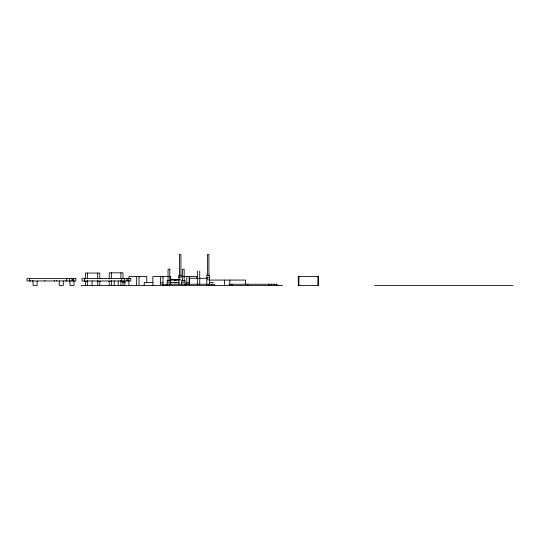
<?xml version="1.0" encoding="UTF-8"?>
<svg xmlns="http://www.w3.org/2000/svg" width="540" height="540" viewBox="0 0 540 540"><rect width="100%" height="100%" fill="white"/><g stroke="black" fill="none" stroke-linecap="round" stroke-linejoin="round"><path stroke-width="0.81" d="M139.016 277.088L139.016 276.5L139.016 285.424L160.596 285.424L160.596 276.5M162.972 277.088L162.972 276.5L162.972 284.614M189.175 277.088L189.175 276.5L189.175 284.614M169.803 269.21L168.048 269.21L168.035 281.374M181.507 275.312L178.841 275.312L178.841 284.58M180.995 276.5L196.904 276.5L196.904 278.289M298.31 276.5L318.512 276.5L318.512 285.424L298.31 285.424M179.267 277.695L181.089 277.695M207.225 277.695L209.054 277.695M207.461 278.289L189.614 278.289L189.614 284.29M170.282 279.477L179.24 279.477M179.449 279.828L180.907 279.828M207.407 279.828L208.872 279.828M170.141 280.071L179.28 280.071M209.635 280.071L245.599 280.071L245.599 284.661M170.708 280.665L167.15 280.665L167.144 284.634M174.184 280.665L176.249 280.665M84.389 281.556L86.454 281.556M98.746 281.556L100.811 281.556M108.365 281.556L110.187 281.556M122.067 281.556L123.889 281.556M122.675 282.454L125.071 282.454M153.029 282.454L144.234 282.454L144.234 285.424M170.539 282.454L174.71 282.454M175.73 282.454L179.334 282.454M210.303 282.454L213.26 282.454M160.596 282.825L162.972 282.825M167.92 282.812L169.958 282.812M174.184 282.812L176.249 282.812M182.351 282.812L184.214 282.812M186.793 282.825L189.175 282.825M276.953 284.236L229.304 284.236L229.298 285.424M161.521 284.83L167.434 284.83M81.203 285.424L138.382 285.424M161.521 285.424L282.643 285.424M374.645 285.424L513 285.424M317.918 276.5L317.918 285.424M298.883 276.5L298.883 285.424M298.283 276.5L298.283 285.424M276.966 284.236L276.966 285.424M274.286 284.236L274.334 285.424M271.688 284.236L271.688 285.424M269.008 284.236L269.008 285.424M247.813 284.236L247.813 285.424M231.971 284.236L231.971 285.424M229.81 280.071L229.81 284.661M224.593 280.071L224.593 285.424M214.461 285.424L214.461 284.236L166.799 284.236L166.786 285.424M211.822 285.424L211.781 284.31M209.48 284.236L209.48 275.312L206.806 275.312L206.8 284.58M209.176 284.236L209.176 285.424M208.886 275.744L208.886 254.502L207.407 254.502L207.394 275.744M206.503 284.236L206.503 285.424M199.726 271.073L199.726 284.324M197.35 271.073L197.35 284.324M186.793 276.5L186.793 284.614M185.308 284.236L185.308 285.424M185.065 284.634L185.065 280.665L181.507 280.665L181.501 284.236M184.174 281.374L184.174 269.21L182.405 269.21L182.392 281.374M180.92 275.744L180.92 254.502L179.449 254.502L179.435 275.744M179.246 275.312L179.246 277.695M170.714 284.634L170.708 276.5L152.861 276.5L152.861 285.424M169.817 269.21L169.817 281.374M169.466 284.236L169.466 285.424M146.752 282.994L146.752 276.5L128.905 276.5L128.905 278.998M136.64 276.5L136.64 285.424M128.905 280.557L128.905 285.424M128.162 278.586L128.162 280.962M126.934 278.586L126.934 280.962M124.895 280.962L124.895 285.424M124.328 278.586L124.328 280.962M122.978 278.707L122.978 272.835L109.276 272.835L109.276 278.707M122.978 281.232L122.978 285.424M121.655 278.586L121.655 280.962M120.892 272.835L120.892 278.707M120.892 280.388L120.892 285.424M118.26 280.962L118.26 285.424M114.183 280.962L114.183 285.424M111.362 272.835L111.362 278.707M111.362 280.388L111.362 285.424M109.276 281.232L109.276 285.424M99.779 278.829L99.779 273.058L85.421 273.058L85.421 278.829M99.779 281.306L99.779 285.424M97.7 273.058L97.7 278.829M97.7 280.476L97.7 285.424M92.084 280.962L92.084 285.424M87.507 273.058L87.507 278.829M87.507 280.476L87.507 285.424M85.421 281.306L85.421 285.424M84.618 278.586L84.618 280.962M74.034 280.962L74.034 285.424L69.964 285.424L69.957 280.962M73.224 278.586L73.224 280.962M73.184 278.586L73.184 280.962M71.996 278.586L71.996 280.962M69.39 278.586L69.39 280.962M66.717 278.586L66.717 280.962M65.954 280.517L65.954 280.962M63.322 280.962L63.322 285.424L59.252 285.424L59.245 280.962M56.423 280.517L56.423 280.962M54.338 280.517L54.338 280.962M44.84 280.517L44.84 280.962M37.145 280.962L37.145 285.424L33.075 285.424L33.068 280.962M32.569 280.517L32.569 280.962M30.483 280.517L30.483 280.962M29.68 278.586L29.68 280.962M75.85 278.586L27.014 278.586L27 280.962L75.85 280.962L75.863 278.586M130.788 278.586L81.952 278.586L81.938 280.962L130.788 280.962L130.802 278.586"/></g></svg>
